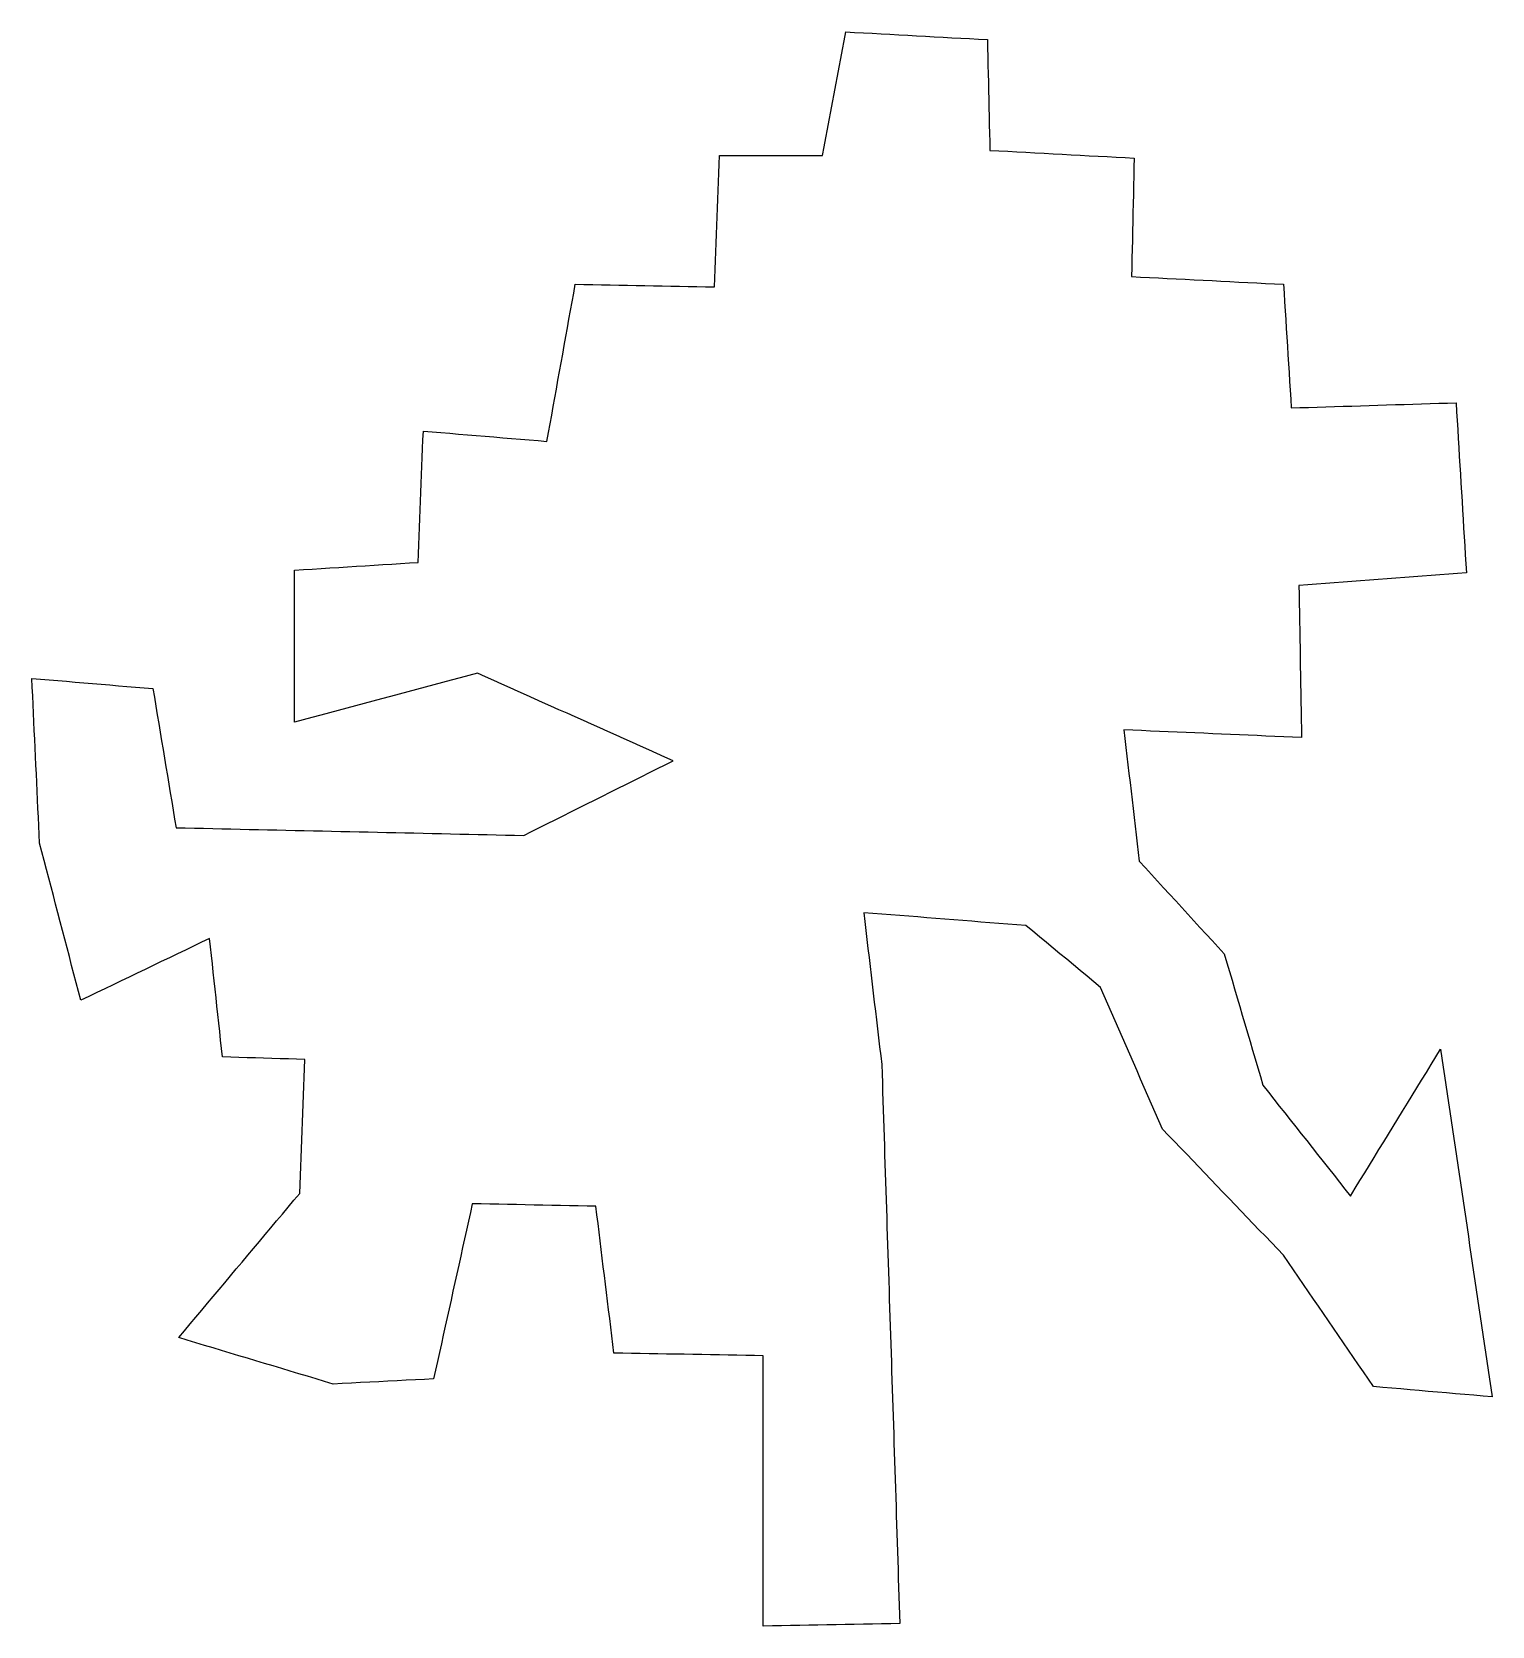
# Model space of a CAD drawing. Extents: x 385208 to 386802, y 803510 to 805251.
import ezdxf

# ---------------------------------------------------------------- set-up
doc = ezdxf.new("R2010")
doc.units = 0
doc.layers.get('0').update_dxf_attribs({"linetype": 'CONTINUOUS'})

msp = doc.modelspace()

# ---------------------------------------------------------------- linework, layer by layer
msp.add_polyline3d([(385494.533912, 804497.205121, 1), (385494.533912, 804506.919277, 1), (385494.533912, 804516.633433, 1), (385494.533912, 804526.347589, 1), (385494.533912, 804536.061745, 1), (385494.533912, 804545.775901, 1), (385494.533912, 804555.490057, 1), (385494.533912, 804565.204213, 1), (385494.533912, 804574.918369, 1), (385494.533912, 804584.632524, 1), (385494.533912, 804594.34668, 1), (385494.533912, 804604.060836, 1), (385494.533912, 804613.774992, 1), (385494.533912, 804623.489148, 1), (385494.533912, 804633.203304, 1), (385494.533912, 804642.91746, 1), (385494.533912, 804652.631616, 1), (385494.533912, 804662.345772, 1), (385494.533912, 804663.108419, 1), (385504.174782, 804663.710973, 1), (385513.815651, 804664.313528, 1), (385523.456521, 804664.916082, 1), (385533.097391, 804665.518636, 1), (385542.73826, 804666.121191, 1), (385552.37913, 804666.723745, 1), (385562.019999, 804667.326299, 1), (385571.660869, 804667.928854, 1), (385581.301739, 804668.531408, 1), (385590.942608, 804669.133963, 1), (385600.583478, 804669.736517, 1), (385610.224347, 804670.339071, 1), (385619.865217, 804670.941626, 1), (385629.506087, 804671.54418, 1), (385629.881009, 804681.104709, 1.066667), (385630.255932, 804690.665238, 1.133333), (385630.630855, 804700.225767, 1.2), (385631.005777, 804709.786296, 1.266667), (385631.3807, 804719.346825, 1.333333), (385631.755623, 804728.907354, 1.4), (385632.130546, 804738.467883, 1.466667), (385632.505468, 804748.028412, 1.533333), (385632.880391, 804757.588941, 1.6), (385633.255314, 804767.14947, 1.666667), (385633.630236, 804776.709999, 1.733333), (385634.005159, 804786.270528, 1.8), (385634.380082, 804795.831057, 1.866667), (385634.755004, 804805.391586, 1.933333), (385635.129927, 804814.952115, 2), (385644.770797, 804814.148709, 2.071429), (385654.411666, 804813.345304, 2.142857), (385664.052536, 804812.541898, 2.214286), (385673.693406, 804811.738492, 2.285714), (385683.334275, 804810.935086, 2.357143), (385692.975145, 804810.13168, 2.428571), (385702.616014, 804809.328275, 2.5), (385712.256884, 804808.524869, 2.571429), (385721.897754, 804807.721463, 2.642857), (385731.538623, 804806.918057, 2.714286), (385741.179493, 804806.114651, 2.785714), (385750.820362, 804805.311246, 2.857143), (385760.461232, 804804.50784, 2.928571), (385770.102102, 804803.704434, 3), (385771.820497, 804813.233719, 2.99788), (385773.538893, 804822.763005, 2.99576), (385775.257289, 804832.29229, 2.99364), (385776.975684, 804841.821576, 2.991521), (385778.69408, 804851.350861, 2.989401), (385780.412476, 804860.880147, 2.987281), (385782.130872, 804870.409432, 2.985161), (385783.849267, 804879.938718, 2.983041), (385785.567663, 804889.468003, 2.980921), (385787.286059, 804898.997289, 2.978801), (385789.004455, 804908.526574, 2.976681), (385790.72285, 804918.055859, 2.974562), (385792.441246, 804927.585145, 2.972442), (385794.159642, 804937.11443, 2.970322), (385795.878038, 804946.643716, 2.968202), (385797.596433, 804956.173001, 2.966082), (385799.314829, 804965.702287, 2.963962), (385801.033225, 804975.231572, 2.961842), (385810.523456, 804975.055827, 2.959764), (385820.013687, 804974.880082, 2.957686), (385829.503918, 804974.704337, 2.955608), (385838.994149, 804974.528592, 2.95353), (385848.48438, 804974.352847, 2.951452), (385857.974611, 804974.177102, 2.949374), (385867.464842, 804974.001357, 2.947296), (385876.955073, 804973.825612, 2.945218), (385886.445304, 804973.649867, 2.94314), (385895.935535, 804973.474122, 2.941062), (385905.425766, 804973.298377, 2.938984), (385914.915997, 804973.122632, 2.936906), (385924.406228, 804972.946887, 2.934828), (385933.896459, 804972.771142, 2.93275), (385943.38669, 804972.595397, 2.930672), (385952.876921, 804972.419652, 2.928594), (385953.251844, 804981.980181, 2.926499), (385953.626766, 804991.54071, 2.924405), (385954.001689, 805001.101239, 2.92231), (385954.376612, 805010.661768, 2.920215), (385954.751534, 805020.222297, 2.918121), (385955.126457, 805029.782826, 2.916026), (385955.50138, 805039.343355, 2.913931), (385955.876303, 805048.903884, 2.911837), (385956.251225, 805058.464413, 2.909742), (385956.626148, 805068.024942, 2.907647), (385957.001071, 805077.585471, 2.905553), (385957.375993, 805087.146, 2.903458), (385957.750916, 805096.706529, 2.901363), (385958.125839, 805106.267058, 2.899269), (385958.500761, 805115.827587, 2.897174), (385967.873829, 805115.827587, 2.895122), (385977.246897, 805115.827587, 2.89307), (385986.619964, 805115.827587, 2.891018), (385995.993032, 805115.827587, 2.888966), (386005.3661, 805115.827587, 2.886914), (386014.739167, 805115.827587, 2.884862), (386024.112235, 805115.827587, 2.88281), (386033.485303, 805115.827587, 2.880758), (386042.85837, 805115.827587, 2.878706), (386052.231438, 805115.827587, 2.876654), (386061.604506, 805115.827587, 2.874602), (386070.977573, 805115.827587, 2.87255), (386072.785236, 805125.468457, 2.870402), (386074.5929, 805135.109326, 2.868255), (386076.400563, 805144.750196, 2.866108), (386078.208226, 805154.391065, 2.86396), (386080.015889, 805164.031935, 2.861813), (386081.823552, 805173.672805, 2.859665), (386083.631215, 805183.313674, 2.857518), (386085.438878, 805192.954544, 2.85537), (386087.246541, 805202.595413, 2.853223), (386089.054204, 805212.236283, 2.851076), (386090.861867, 805221.877153, 2.848928), (386092.66953, 805231.518022, 2.846781), (386094.477193, 805241.158892, 2.844633), (386096.284856, 805250.799761, 2.842486), (386105.950832, 805250.272526, 2.840367), (386115.616808, 805249.745291, 2.838247), (386125.282784, 805249.218056, 2.836128), (386134.94876, 805248.690821, 2.834009), (386144.614736, 805248.163586, 2.831889), (386154.280712, 805247.636351, 2.82977), (386163.946688, 805247.109116, 2.827651), (386173.612664, 805246.581881, 2.825532), (386183.27864, 805246.054646, 2.823412), (386192.944616, 805245.527411, 2.821293), (386202.610592, 805245.000176, 2.819174), (386212.276568, 805244.472941, 2.817054), (386221.942544, 805243.945706, 2.814935), (386231.60852, 805243.418471, 2.812816), (386241.274496, 805242.891236, 2.810697), (386250.940472, 805242.364, 2.808577), (386251.156774, 805233.063033, 2.80654), (386251.373076, 805223.762066, 2.804504), (386251.589377, 805214.461099, 2.802467), (386251.805679, 805205.160132, 2.80043), (386252.02198, 805195.859165, 2.798393), (386252.238282, 805186.558198, 2.796357), (386252.454583, 805177.25723, 2.79432), (386252.670885, 805167.956263, 2.792283), (386252.887187, 805158.655296, 2.790246), (386253.103488, 805149.354329, 2.788209), (386253.31979, 805140.053362, 2.786173), (386253.536091, 805130.752395, 2.784136), (386253.752393, 805121.451428, 2.782099), (386263.594114, 805120.924193, 2.779941), (386273.435835, 805120.396958, 2.777784), (386283.277556, 805119.869722, 2.775626), (386293.119277, 805119.342487, 2.773468), (386302.960998, 805118.815252, 2.771311), (386312.802719, 805118.288017, 2.769153), (386322.64444, 805117.760782, 2.766995), (386332.486161, 805117.233547, 2.764837), (386342.327882, 805116.706312, 2.76268), (386352.169603, 805116.179077, 2.760522), (386362.011324, 805115.651842, 2.758364), (386371.853045, 805115.124607, 2.756207), (386381.694766, 805114.597372, 2.754049), (386391.536487, 805114.070137, 2.751891), (386401.378208, 805113.542902, 2.749733), (386411.219929, 805113.015667, 2.747576), (386411.003628, 805103.065795, 2.745397), (386410.787326, 805093.115923, 2.743218), (386410.571025, 805083.166051, 2.741039), (386410.354723, 805073.216179, 2.738861), (386410.138422, 805063.266308, 2.736682), (386409.92212, 805053.316436, 2.734503), (386409.705819, 805043.366564, 2.732324), (386409.489517, 805033.416692, 2.730145), (386409.273215, 805023.46682, 2.727966), (386409.056914, 805013.516949, 2.725788), (386408.840612, 805003.567077, 2.723609), (386408.624311, 804993.617205, 2.72143), (386408.408009, 804983.667333, 2.719251), (386418.167027, 804983.171112, 2.717112), (386427.926044, 804982.674891, 2.714973), (386437.685062, 804982.178669, 2.712833), (386447.444079, 804981.682448, 2.710694), (386457.203097, 804981.186227, 2.708555), (386466.962114, 804980.690006, 2.706416), (386476.721132, 804980.193784, 2.704276), (386486.480149, 804979.697563, 2.702137), (386496.239167, 804979.201342, 2.699998), (386505.998184, 804978.705121, 2.697858), (386515.757202, 804978.2089, 2.695719), (386525.516219, 804977.712678, 2.69358), (386535.275237, 804977.216457, 2.691441), (386545.034254, 804976.720236, 2.689301), (386554.793272, 804976.224015, 2.687162), (386564.552289, 804975.727793, 2.685023), (386574.311307, 804975.231572, 2.682884), (386574.913861, 804965.590703, 2.680769), (386575.516415, 804955.949833, 2.678654), (386576.11897, 804946.308963, 2.676539), (386576.721524, 804936.668094, 2.674425), (386577.324079, 804927.027224, 2.67231), (386577.926633, 804917.386355, 2.670195), (386578.529187, 804907.745485, 2.66808), (386579.131742, 804898.104615, 2.665965), (386579.734296, 804888.463746, 2.663851), (386580.33685, 804878.822876, 2.661736), (386580.939405, 804869.182007, 2.659621), (386581.541959, 804859.541137, 2.657506), (386582.144513, 804849.900267, 2.655392), (386582.747068, 804840.259398, 2.653277), (386592.218799, 804840.555389, 2.651202), (386601.690531, 804840.851381, 2.649128), (386611.162262, 804841.147373, 2.647053), (386620.633994, 804841.443364, 2.644978), (386630.105725, 804841.739356, 2.642904), (386639.577457, 804842.035347, 2.640829), (386649.049188, 804842.331339, 2.638754), (386658.52092, 804842.627331, 2.63668), (386667.992651, 804842.923322, 2.634605), (386677.464383, 804843.219314, 2.632531), (386686.936115, 804843.515306, 2.630456), (386696.407846, 804843.811297, 2.628381), (386705.879578, 804844.107289, 2.626307), (386715.351309, 804844.40328, 2.624232), (386724.823041, 804844.699272, 2.622157), (386734.294772, 804844.995264, 2.620083), (386743.766504, 804845.291255, 2.618008), (386753.238235, 804845.587247, 2.615934), (386762.709967, 804845.883238, 2.613859), (386763.30195, 804836.115515, 2.611717), (386763.893933, 804826.347792, 2.609574), (386764.485916, 804816.580069, 2.607432), (386765.0779, 804806.812346, 2.60529), (386765.669883, 804797.044623, 2.603147), (386766.261866, 804787.2769, 2.601005), (386766.853849, 804777.509176, 2.598863), (386767.445833, 804767.741453, 2.59672), (386768.037816, 804757.97373, 2.594578), (386768.629799, 804748.206007, 2.592436), (386769.221782, 804738.438284, 2.590293), (386769.813765, 804728.670561, 2.588151), (386770.405749, 804718.902838, 2.586008), (386770.997732, 804709.135114, 2.583866), (386771.589715, 804699.367391, 2.581724), (386772.181698, 804689.599668, 2.579581), (386772.773682, 804679.831945, 2.577439), (386773.365665, 804670.064222, 2.575297), (386773.957648, 804660.296499, 2.573154), (386764.337921, 804659.55652, 2.571042), (386754.718193, 804658.816541, 2.56893), (386745.098466, 804658.076562, 2.566818), (386735.478739, 804657.336583, 2.564705), (386725.859011, 804656.596604, 2.562593), (386716.239284, 804655.856625, 2.560481), (386706.619557, 804655.116646, 2.558369), (386696.999829, 804654.376667, 2.556257), (386687.380102, 804653.636688, 2.554144), (386677.760375, 804652.896708, 2.552032), (386668.140647, 804652.156729, 2.54992), (386658.52092, 804651.41675, 2.547808), (386648.901193, 804650.676771, 2.545695), (386639.281465, 804649.936792, 2.543583), (386629.661738, 804649.196813, 2.541471), (386620.042011, 804648.456834, 2.539359), (386610.422283, 804647.716855, 2.537246), (386600.802556, 804646.976876, 2.535134), (386591.182829, 804646.236897, 2.533022), (386591.348236, 804636.47788, 2.530885), (386591.513643, 804626.718862, 2.528748), (386591.67905, 804616.959845, 2.526611), (386591.844457, 804607.200827, 2.524475), (386592.009864, 804597.44181, 2.522338), (386592.175271, 804587.682792, 2.520201), (386592.340678, 804577.923775, 2.518064), (386592.506085, 804568.164757, 2.515927), (386592.671492, 804558.40574, 2.513791), (386592.836899, 804548.646722, 2.511654), (386593.002306, 804538.887705, 2.509517), (386593.167713, 804529.128687, 2.50738), (386593.333121, 804519.36967, 2.505243), (386593.498528, 804509.610652, 2.503106), (386593.663935, 804499.851635, 2.50097), (386593.829342, 804490.092617, 2.498833), (386593.994749, 804480.3336, 2.496696), (386584.293624, 804480.755388, 2.49457), (386574.592499, 804481.177176, 2.492444), (386564.891374, 804481.598964, 2.490318), (386555.190249, 804482.020752, 2.488193), (386545.489124, 804482.44254, 2.486067), (386535.787999, 804482.864328, 2.483941), (386526.086874, 804483.286116, 2.481815), (386516.385749, 804483.707904, 2.479689), (386506.684624, 804484.129692, 2.477563), (386496.983499, 804484.55148, 2.475438), (386487.282374, 804484.973268, 2.473312), (386477.581249, 804485.395056, 2.471186), (386467.880123, 804485.816844, 2.46906), (386458.178998, 804486.238632, 2.466934), (386448.477873, 804486.66042, 2.464808), (386438.776748, 804487.082208, 2.462682), (386429.075623, 804487.503996, 2.460557), (386419.374498, 804487.925784, 2.458431), (386409.673373, 804488.347573, 2.456305), (386399.972248, 804488.769361, 2.454179), (386401.097016, 804479.208832, 2.452072), (386402.221785, 804469.648303, 2.449964), (386403.346553, 804460.087774, 2.447857), (386404.471321, 804450.527245, 2.445749), (386405.596089, 804440.966715, 2.443642), (386406.720857, 804431.406186, 2.441534), (386407.845625, 804421.845657, 2.439427), (386408.970393, 804412.285128, 2.437319), (386410.095161, 804402.724599, 2.435212), (386411.219929, 804393.16407, 2.433104), (386412.344698, 804383.603541, 2.430997), (386413.469466, 804374.043012, 2.428889), (386414.594234, 804364.482483, 2.426782), (386415.719002, 804354.921954, 2.424674), (386416.84377, 804345.361425, 2.422567), (386423.471868, 804338.130773, 2.420419), (386430.099966, 804330.900121, 2.418272), (386436.728064, 804323.669469, 2.416124), (386443.356161, 804316.438817, 2.413977), (386449.984259, 804309.208164, 2.41183), (386456.612357, 804301.977512, 2.409682), (386463.240455, 804294.74686, 2.407535), (386469.868553, 804287.516208, 2.405387), (386476.496651, 804280.285556, 2.40324), (386483.124749, 804273.054903, 2.401092), (386489.752846, 804265.824251, 2.398945), (386496.380944, 804258.593599, 2.396798), (386503.009042, 804251.362947, 2.39465), (386509.63714, 804244.132295, 2.392503), (386512.44906, 804234.571766, 2.390321), (386515.260981, 804225.011237, 2.388139), (386518.072901, 804215.450708, 2.385958), (386520.884821, 804205.890179, 2.383776), (386523.696741, 804196.32965, 2.381594), (386526.508662, 804186.769121, 2.379412), (386529.320582, 804177.208592, 2.377231), (386532.132502, 804167.648063, 2.375049), (386534.944423, 804158.087534, 2.372867), (386537.756343, 804148.527004, 2.370686), (386540.568263, 804138.966475, 2.368504), (386543.380183, 804129.405946, 2.366322), (386546.192104, 804119.845417, 2.36414), (386549.004024, 804110.284888, 2.361959), (386551.815944, 804100.724359, 2.359777), (386557.791275, 804093.167324, 2.357668), (386563.766606, 804085.610288, 2.355559), (386569.741936, 804078.053252, 2.35345), (386575.717267, 804070.496216, 2.351341), (386581.692598, 804062.93918, 2.349231), (386587.667928, 804055.382145, 2.347122), (386593.643259, 804047.825109, 2.345013), (386599.618589, 804040.268073, 2.342904), (386605.59392, 804032.711037, 2.340795), (386611.569251, 804025.154001, 2.338686), (386617.544581, 804017.596966, 2.336577), (386623.519912, 804010.03993, 2.334467), (386629.495243, 804002.482894, 2.332358), (386635.470573, 803994.925858, 2.330249), (386641.445904, 803987.368822, 2.32814), (386647.421235, 803979.811787, 2.326031), (386652.601088, 803988.247547, 2.323864), (386657.780941, 803996.683308, 2.321697), (386662.960794, 804005.119069, 2.319529), (386668.140647, 804013.55483, 2.317362), (386673.3205, 804021.990591, 2.315195), (386678.500354, 804030.426352, 2.313028), (386683.680207, 804038.862113, 2.310861), (386688.86006, 804047.297874, 2.308693), (386694.039913, 804055.733635, 2.306526), (386699.219766, 804064.169396, 2.304359), (386704.39962, 804072.605156, 2.302192), (386709.579473, 804081.040917, 2.300025), (386714.759326, 804089.476678, 2.297857), (386719.939179, 804097.912439, 2.29569), (386725.119032, 804106.3482, 2.293523), (386730.298885, 804114.783961, 2.291356), (386735.478739, 804123.219722, 2.289189), (386740.658592, 804131.655483, 2.287022), (386745.838445, 804140.091244, 2.284854), (386747.280455, 804130.357673, 2.2827), (386748.722466, 804120.624103, 2.280546), (386750.164476, 804110.890533, 2.278392), (386751.606487, 804101.156963, 2.276238), (386753.048497, 804091.423392, 2.274083), (386754.490507, 804081.689822, 2.271929), (386755.932518, 804071.956252, 2.269775), (386757.374528, 804062.222681, 2.267621), (386758.816539, 804052.489111, 2.265467), (386760.258549, 804042.755541, 2.263312), (386761.700559, 804033.021971, 2.261158), (386763.14257, 804023.2884, 2.259004), (386764.58458, 804013.55483, 2.25685), (386766.026591, 804003.82126, 2.254696), (386767.468601, 803994.08769, 2.252541), (386768.910612, 803984.354119, 2.250387), (386770.352622, 803974.620549, 2.248233), (386771.794632, 803964.886979, 2.246079), (386773.236643, 803955.153409, 2.243925), (386774.678653, 803945.419838, 2.24177), (386776.120664, 803935.686268, 2.239616), (386777.562674, 803925.952698, 2.237462), (386779.004684, 803916.219128, 2.235308), (386780.446695, 803906.485557, 2.233154), (386781.888705, 803896.751987, 2.230999), (386783.330716, 803887.018417, 2.228845), (386784.772726, 803877.284847, 2.226691), (386786.214736, 803867.551276, 2.224537), (386787.656747, 803857.817706, 2.222383), (386789.098757, 803848.084136, 2.220228), (386790.540768, 803838.350565, 2.218074), (386791.982778, 803828.616995, 2.21592), (386793.424788, 803818.883425, 2.213766), (386794.866799, 803809.149855, 2.211612), (386796.308809, 803799.416284, 2.209457), (386797.75082, 803789.682714, 2.207303), (386799.19283, 803779.949144, 2.205149), (386800.634841, 803770.215574, 2.202995), (386802.076851, 803760.482003, 2.200841), (386792.126979, 803761.34721, 2.198654), (386782.177107, 803762.212416, 2.196468), (386772.227235, 803763.077622, 2.194281), (386762.277364, 803763.942828, 2.192095), (386752.327492, 803764.808035, 2.189908), (386742.37762, 803765.673241, 2.187721), (386732.427748, 803766.538447, 2.185535), (386722.477876, 803767.403653, 2.183348), (386712.528005, 803768.26886, 2.181162), (386702.578133, 803769.134066, 2.178975), (386692.628261, 803769.999272, 2.176789), (386682.678389, 803770.864478, 2.174602), (386672.728517, 803771.729685, 2.172416), (386667.260894, 803779.696792, 2.1703), (386661.793272, 803787.6639, 2.168185), (386656.325649, 803795.631007, 2.16607), (386650.858026, 803803.598115, 2.163954), (386645.390403, 803811.565222, 2.161839), (386639.92278, 803819.53233, 2.159723), (386634.455158, 803827.499437, 2.157608), (386628.987535, 803835.466545, 2.155492), (386623.519912, 803843.433652, 2.153377), (386618.052289, 803851.40076, 2.151261), (386612.584666, 803859.367867, 2.149146), (386607.117044, 803867.334975, 2.147031), (386601.649421, 803875.302082, 2.144915), (386596.181798, 803883.26919, 2.1428), (386590.714175, 803891.236297, 2.140684), (386585.246552, 803899.203405, 2.138569), (386579.77893, 803907.170512, 2.136453), (386574.311307, 803915.13762, 2.134338), (386567.703294, 803922.026824, 2.132248), (386561.095281, 803928.916029, 2.130158), (386554.487269, 803935.805234, 2.128068), (386547.879256, 803942.694439, 2.125978), (386541.271243, 803949.583643, 2.123888), (386534.663231, 803956.472848, 2.121799), (386528.055218, 803963.362053, 2.119709), (386521.447205, 803970.251258, 2.117619), (386514.839192, 803977.140462, 2.115529), (386508.23118, 803984.029667, 2.113439), (386501.623167, 803990.918872, 2.111349), (386495.015154, 803997.808077, 2.109259), (386488.407142, 804004.697281, 2.107169), (386481.799129, 804011.586486, 2.105079), (386475.191116, 804018.475691, 2.10299), (386468.583104, 804025.364895, 2.1009), (386461.975091, 804032.2541, 2.09881), (386455.367078, 804039.143305, 2.09672), (386448.759065, 804046.03251, 2.09463), (386442.151053, 804052.921714, 2.09254), (386438.181283, 804062.019104, 2.090367), (386434.211513, 804071.116493, 2.088194), (386430.241743, 804080.213882, 2.086021), (386426.271973, 804089.311271, 2.083848), (386422.302204, 804098.40866, 2.081675), (386418.332434, 804107.50605, 2.079502), (386414.362664, 804116.603439, 2.077329), (386410.392894, 804125.700828, 2.075156), (386406.423124, 804134.798217, 2.072983), (386402.453354, 804143.895606, 2.07081), (386398.483585, 804152.992996, 2.068637), (386394.513815, 804162.090385, 2.066464), (386390.544045, 804171.187774, 2.064291), (386386.574275, 804180.285163, 2.062118), (386382.604505, 804189.382552, 2.059945), (386378.634735, 804198.479942, 2.057772), (386374.664966, 804207.577331, 2.055599), (386367.251721, 804213.71243, 2.053492), (386359.838477, 804219.847528, 2.051385), (386352.425232, 804225.982627, 2.049279), (386345.011988, 804232.117726, 2.047172), (386337.598743, 804238.252825, 2.045065), (386330.185499, 804244.387924, 2.042959), (386322.772255, 804250.523023, 2.040852), (386315.35901, 804256.658121, 2.038745), (386307.945766, 804262.79322, 2.036639), (386300.532521, 804268.928319, 2.034532), (386293.119277, 804275.063418, 2.032425), (386283.277556, 804275.844507, 2.030264), (386273.435835, 804276.625596, 2.028103), (386263.594114, 804277.406685, 2.025941), (386253.752393, 804278.187774, 2.02378), (386243.910672, 804278.968863, 2.021618), (386234.068951, 804279.749952, 2.019457), (386224.22723, 804280.531041, 2.017296), (386214.385509, 804281.31213, 2.015134), (386204.543788, 804282.093219, 2.012973), (386194.702067, 804282.874308, 2.010811), (386184.860345, 804283.655397, 2.00865), (386175.018624, 804284.436486, 2.006489), (386165.176903, 804285.217575, 2.004327), (386155.335182, 804285.998664, 2.002166), (386145.493461, 804286.779752, 2.000004), (386135.65174, 804287.560841, 1.997843), (386125.810019, 804288.34193, 1.995682), (386115.968298, 804289.123019, 1.99352), (386117.126148, 804279.364002, 1.991369), (386118.283997, 804269.604984, 1.989217), (386119.441847, 804259.845967, 1.987066), (386120.599696, 804250.086949, 1.984914), (386121.757546, 804240.327932, 1.982763), (386122.915395, 804230.568914, 1.980611), (386124.073245, 804220.809897, 1.97846), (386125.231094, 804211.050879, 1.976308), (386126.388944, 804201.291862, 1.974157), (386127.546794, 804191.532844, 1.972005), (386128.704643, 804181.773827, 1.969854), (386129.862493, 804172.014809, 1.967702), (386131.020342, 804162.255792, 1.965551), (386132.178192, 804152.496774, 1.963399), (386133.336041, 804142.737757, 1.961248), (386134.493891, 804132.978739, 1.959096), (386135.65174, 804123.219722, 1.956945), (386135.969215, 804113.378001, 1.954789), (386136.28669, 804103.53628, 1.952633), (386136.604165, 804093.694559, 1.950478), (386136.92164, 804083.852838, 1.948322), (386137.239115, 804074.011117, 1.946166), (386137.55659, 804064.169396, 1.94401), (386137.874064, 804054.327675, 1.941855), (386138.191539, 804044.485953, 1.939699), (386138.509014, 804034.644232, 1.937543), (386138.826489, 804024.802511, 1.935387), (386139.143964, 804014.96079, 1.933232), (386139.461439, 804005.119069, 1.931076), (386139.778914, 803995.277348, 1.92892), (386140.096388, 803985.435627, 1.926765), (386140.413863, 803975.593906, 1.924609), (386140.731338, 803965.752185, 1.922453), (386141.048813, 803955.910464, 1.920297), (386141.366288, 803946.068743, 1.918142), (386141.683763, 803936.227022, 1.915986), (386142.001238, 803926.385301, 1.91383), (386142.318713, 803916.54358, 1.911674), (386142.636187, 803906.701859, 1.909519), (386142.953662, 803896.860138, 1.907363), (386143.271137, 803887.018417, 1.905207), (386143.588612, 803877.176696, 1.903051), (386143.906087, 803867.334975, 1.900896), (386144.223562, 803857.493254, 1.89874), (386144.541037, 803847.651533, 1.896584), (386144.858512, 803837.809812, 1.894428), (386145.175986, 803827.968091, 1.892273), (386145.493461, 803818.126369, 1.890117), (386145.810936, 803808.284648, 1.887961), (386146.128411, 803798.442927, 1.885805), (386146.445886, 803788.601206, 1.88365), (386146.763361, 803778.759485, 1.881494), (386147.080836, 803768.917764, 1.879338), (386147.398311, 803759.076043, 1.877183), (386147.715785, 803749.234322, 1.875027), (386148.03326, 803739.392601, 1.872871), (386148.350735, 803729.55088, 1.870715), (386148.66821, 803719.709159, 1.86856), (386148.985685, 803709.867438, 1.866404), (386149.30316, 803700.025717, 1.864248), (386149.620635, 803690.183996, 1.862092), (386149.93811, 803680.342275, 1.859937), (386150.255584, 803670.500554, 1.857781), (386150.573059, 803660.658833, 1.855625), (386150.890534, 803650.817112, 1.853469), (386151.208009, 803640.975391, 1.851314), (386151.525484, 803631.13367, 1.849158), (386151.842959, 803621.291949, 1.847002), (386152.160434, 803611.450228, 1.844846), (386152.477909, 803601.608507, 1.842691), (386152.795383, 803591.766785, 1.840535), (386153.112858, 803581.925064, 1.838379), (386153.430333, 803572.083343, 1.836224), (386153.747808, 803562.241622, 1.834068), (386154.065283, 803552.399901, 1.831912), (386154.382758, 803542.55818, 1.829756), (386154.700233, 803532.716459, 1.827601), (386155.017707, 803522.874738, 1.825445), (386155.335182, 803513.033017, 1.823289), (386145.399731, 803512.845556, 1.821114), (386135.464279, 803512.658094, 1.818938), (386125.528827, 803512.470633, 1.816762), (386115.593375, 803512.283172, 1.814587), (386105.657924, 803512.09571, 1.812411), (386095.722472, 803511.908249, 1.810236), (386085.78702, 803511.720788, 1.80806), (386075.851569, 803511.533326, 1.805885), (386065.916117, 803511.345865, 1.803709), (386055.980665, 803511.158404, 1.801534), (386046.045213, 803510.970942, 1.799358), (386036.109762, 803510.783481, 1.797183), (386026.17431, 803510.59602, 1.795007), (386016.238858, 803510.408558, 1.792832), (386006.303407, 803510.221097, 1.790656), (386006.303407, 803520.062818, 1.788502), (386006.303407, 803529.904539, 1.786347), (386006.303407, 803539.74626, 1.784192), (386006.303407, 803549.587981, 1.782038), (386006.303407, 803559.429702, 1.779883), (386006.303407, 803569.271423, 1.777728), (386006.303407, 803579.113144, 1.775574), (386006.303407, 803588.954865, 1.773419), (386006.303407, 803598.796586, 1.771265), (386006.303407, 803608.638307, 1.76911), (386006.303407, 803618.480028, 1.766955), (386006.303407, 803628.321749, 1.764801), (386006.303407, 803638.16347, 1.762646), (386006.303407, 803648.005191, 1.760492), (386006.303407, 803657.846912, 1.758337), (386006.303407, 803667.688634, 1.756182), (386006.303407, 803677.530355, 1.754028), (386006.303407, 803687.372076, 1.751873), (386006.303407, 803697.213797, 1.749718), (386006.303407, 803707.055518, 1.747564), (386006.303407, 803716.897239, 1.745409), (386006.303407, 803726.73896, 1.743255), (386006.303407, 803736.580681, 1.7411), (386006.303407, 803746.422402, 1.738945), (386006.303407, 803756.264123, 1.736791), (386006.303407, 803766.105844, 1.734636), (386006.303407, 803775.947565, 1.732482), (386006.303407, 803785.789286, 1.730327), (386006.303407, 803795.631007, 1.728172), (386006.303407, 803805.472728, 1.726018), (385996.709796, 803805.638135, 1.723917), (385987.116186, 803805.803542, 1.721816), (385977.522575, 803805.968949, 1.719716), (385967.928965, 803806.134356, 1.717615), (385958.335354, 803806.299763, 1.715515), (385948.741744, 803806.465171, 1.713414), (385939.148134, 803806.630578, 1.711313), (385929.554523, 803806.795985, 1.709213), (385919.960913, 803806.961392, 1.707112), (385910.367302, 803807.126799, 1.705012), (385900.773692, 803807.292206, 1.702911), (385891.180081, 803807.457613, 1.70081), (385881.586471, 803807.62302, 1.69871), (385871.992861, 803807.788427, 1.696609), (385862.39925, 803807.953834, 1.694508), (385852.80564, 803808.119241, 1.692408), (385843.212029, 803808.284648, 1.690307), (385842.05418, 803817.712852, 1.688228), (385840.89633, 803827.141055, 1.686148), (385839.738481, 803836.569258, 1.684068), (385838.580631, 803845.997462, 1.681989), (385837.422782, 803855.425665, 1.679909), (385836.264932, 803864.853869, 1.67783), (385835.107083, 803874.282072, 1.67575), (385833.949233, 803883.710275, 1.67367), (385832.791383, 803893.138479, 1.671591), (385831.633534, 803902.566682, 1.669511), (385830.475684, 803911.994885, 1.667432), (385829.317835, 803921.423089, 1.665352), (385828.159985, 803930.851292, 1.663273), (385827.002136, 803940.279495, 1.661193), (385825.844286, 803949.707699, 1.659113), (385824.686437, 803959.135902, 1.657034), (385823.528587, 803968.564105, 1.654954), (385813.887718, 803968.764957, 1.652843), (385804.246848, 803968.965808, 1.650732), (385794.605978, 803969.16666, 1.648621), (385784.965109, 803969.367511, 1.64651), (385775.324239, 803969.568363, 1.644399), (385765.68337, 803969.769214, 1.642288), (385756.0425, 803969.970066, 1.640176), (385746.40163, 803970.170917, 1.638065), (385736.760761, 803970.371768, 1.635954), (385727.119891, 803970.57262, 1.633843), (385717.479022, 803970.773471, 1.631732), (385707.838152, 803970.974323, 1.629621), (385698.197282, 803971.175174, 1.62751), (385688.556413, 803971.376026, 1.625399), (385686.447473, 803961.815497, 1.623255), (385684.338532, 803952.254968, 1.621112), (385682.229592, 803942.694439, 1.618969), (385680.120652, 803933.13391, 1.616825), (385678.011712, 803923.573381, 1.614682), (385675.902772, 803914.012852, 1.612538), (385673.793831, 803904.452323, 1.610395), (385671.684891, 803894.891794, 1.608252), (385669.575951, 803885.331265, 1.606108), (385667.467011, 803875.770736, 1.603965), (385665.35807, 803866.210207, 1.601822), (385663.24913, 803856.649678, 1.599678), (385661.14019, 803847.089149, 1.597535), (385659.03125, 803837.52862, 1.595391), (385656.92231, 803827.968091, 1.593248), (385654.813369, 803818.407561, 1.591105), (385652.704429, 803808.847032, 1.588961), (385650.595489, 803799.286503, 1.586818), (385648.486549, 803789.725974, 1.584675), (385646.377608, 803780.165445, 1.582531), (385636.408073, 803779.654187, 1.580346), (385626.438537, 803779.142929, 1.57816), (385616.469002, 803778.631671, 1.575975), (385606.499466, 803778.120412, 1.573789), (385596.52993, 803777.609154, 1.571604), (385586.560395, 803777.097896, 1.569418), (385576.590859, 803776.586638, 1.567233), (385566.621324, 803776.07538, 1.565047), (385556.651788, 803775.564121, 1.562862), (385546.682252, 803775.052863, 1.560676), (385536.712717, 803774.541605, 1.558491), (385527.339649, 803777.353525, 1.556349), (385517.966581, 803780.165445, 1.554206), (385508.593514, 803782.977366, 1.552064), (385499.220446, 803785.789286, 1.549922), (385489.847378, 803788.601206, 1.547779), (385480.474311, 803791.413127, 1.545637), (385471.101243, 803794.225047, 1.543494), (385461.728175, 803797.036967, 1.541352), (385452.355108, 803799.848888, 1.53921), (385442.98204, 803802.660808, 1.537067), (385433.608973, 803805.472728, 1.534925), (385424.235905, 803808.284648, 1.532783), (385414.862837, 803811.096569, 1.53064), (385405.48977, 803813.908489, 1.528498), (385396.116702, 803816.720409, 1.526355), (385386.743634, 803819.53233, 1.524213), (385377.370567, 803822.34425, 1.522071), (385367.997499, 803825.15617, 1.519928), (385374.290844, 803832.654624, 1.517785), (385380.58419, 803840.153078, 1.515642), (385386.877535, 803847.651533, 1.513499), (385393.170881, 803855.149987, 1.511356), (385399.464226, 803862.648441, 1.509213), (385405.757571, 803870.146895, 1.507069), (385412.050917, 803877.645349, 1.504926), (385418.344262, 803885.143803, 1.502783), (385424.637608, 803892.642257, 1.50064), (385430.930953, 803900.140711, 1.498497), (385437.224299, 803907.639166, 1.496353), (385443.517644, 803915.13762, 1.49421), (385449.810989, 803922.636074, 1.492067), (385456.104335, 803930.134528, 1.489924), (385462.39768, 803937.632982, 1.487781), (385468.691026, 803945.131436, 1.485638), (385474.984371, 803952.62989, 1.483494), (385481.277717, 803960.128345, 1.481351), (385487.571062, 803967.626799, 1.479208), (385493.864407, 803975.125253, 1.477065), (385500.157753, 803982.623707, 1.474922), (385500.532676, 803992.371697, 1.472786), (385500.907598, 804002.119688, 1.47065), (385501.282521, 804011.867678, 1.468515), (385501.657444, 804021.615668, 1.466379), (385502.032366, 804031.363659, 1.464243), (385502.407289, 804041.111649, 1.462108), (385502.782212, 804050.859639, 1.459972), (385503.157135, 804060.60763, 1.457836), (385503.532057, 804070.35562, 1.455701), (385503.90698, 804080.103611, 1.453565), (385504.281903, 804089.851601, 1.451429), (385504.656825, 804099.599591, 1.449294), (385505.031748, 804109.347582, 1.447158), (385505.406671, 804119.095572, 1.445022), (385505.781593, 804128.843562, 1.442887), (385496.783449, 804129.124754, 1.440916), (385487.785304, 804129.405946, 1.438945), (385478.787159, 804129.687138, 1.436974), (385469.789014, 804129.968331, 1.435003), (385460.790869, 804130.249523, 1.433032), (385451.792724, 804130.530715, 1.431061), (385442.794579, 804130.811907, 1.42909), (385433.796434, 804131.093099, 1.427119), (385424.798289, 804131.374291, 1.425149), (385415.800144, 804131.655483, 1.423178), (385414.795887, 804140.894649, 1.421143), (385413.791629, 804150.133816, 1.419108), (385412.787372, 804159.372983, 1.417074), (385411.783115, 804168.612149, 1.415039), (385410.778858, 804177.851316, 1.413005), (385409.7746, 804187.090483, 1.41097), (385408.770343, 804196.32965, 1.408935), (385407.766086, 804205.568816, 1.406901), (385406.761829, 804214.807983, 1.404866), (385405.757571, 804224.04715, 1.402832), (385404.753314, 804233.286316, 1.400797), (385403.749057, 804242.525483, 1.398762), (385402.7448, 804251.76465, 1.396728), (385401.740542, 804261.003816, 1.394693), (385392.953292, 804256.785936, 1.392559), (385384.166041, 804252.568056, 1.390425), (385375.37879, 804248.350175, 1.388291), (385366.591539, 804244.132295, 1.386157), (385357.804288, 804239.914414, 1.384024), (385349.017037, 804235.696534, 1.38189), (385340.229786, 804231.478653, 1.379756), (385331.442535, 804227.260773, 1.377622), (385322.655284, 804223.042892, 1.375488), (385313.868033, 804218.825012, 1.373354), (385305.080782, 804214.607131, 1.37122), (385296.293531, 804210.389251, 1.369086), (385287.50628, 804206.171371, 1.366952), (385278.719029, 804201.95349, 1.364818), (385269.931778, 804197.73561, 1.362684), (385261.144528, 804193.517729, 1.360551), (385258.645043, 804203.047015, 1.358394), (385256.145558, 804212.5763, 1.356237), (385253.646073, 804222.105586, 1.35408), (385251.146589, 804231.634871, 1.351923), (385248.647104, 804241.164157, 1.349767), (385246.147619, 804250.693442, 1.34761), (385243.648135, 804260.222727, 1.345453), (385241.14865, 804269.752013, 1.343296), (385238.649165, 804279.281298, 1.341139), (385236.14968, 804288.810584, 1.338983), (385233.650196, 804298.339869, 1.336826), (385231.150711, 804307.869155, 1.334669), (385228.651226, 804317.39844, 1.332512), (385226.151742, 804326.927726, 1.330355), (385223.652257, 804336.457011, 1.328199), (385221.152772, 804345.986297, 1.326042), (385218.653287, 804355.515582, 1.323885), (385216.153803, 804365.044867, 1.321728), (385215.709815, 804374.516599, 1.319652), (385215.265828, 804383.988331, 1.317577), (385214.821841, 804393.460062, 1.315501), (385214.377853, 804402.931794, 1.313425), (385213.933866, 804412.403525, 1.311349), (385213.489878, 804421.875257, 1.309273), (385213.045891, 804431.346988, 1.307197), (385212.601903, 804440.81872, 1.305121), (385212.157916, 804450.290451, 1.303045), (385211.713929, 804459.762183, 1.300969), (385211.269941, 804469.233914, 1.298894), (385210.825954, 804478.705646, 1.296818), (385210.381966, 804488.177377, 1.294742), (385209.937979, 804497.649109, 1.292666), (385209.493992, 804507.12084, 1.29059), (385209.050004, 804516.592572, 1.288514), (385208.606017, 804526.064303, 1.286438), (385208.162029, 804535.536035, 1.284362), (385207.718042, 804545.007767, 1.282286), (385217.15806, 804544.204361, 1.280212), (385226.598078, 804543.400955, 1.278138), (385236.038096, 804542.597549, 1.276064), (385245.478114, 804541.794143, 1.27399), (385254.918133, 804540.990738, 1.271916), (385264.358151, 804540.187332, 1.269841), (385273.798169, 804539.383926, 1.267767), (385283.238187, 804538.58052, 1.265693), (385292.678205, 804537.777114, 1.263619), (385302.118223, 804536.973709, 1.261545), (385311.558241, 804536.170303, 1.259471), (385320.99826, 804535.366897, 1.257397), (385330.438278, 804534.563491, 1.255322), (385339.878296, 804533.760085, 1.253248), (385341.460001, 804524.269854, 1.251142), (385343.041706, 804514.779623, 1.249036), (385344.623411, 804505.289392, 1.246929), (385346.205117, 804495.799161, 1.244823), (385347.786822, 804486.30893, 1.242717), (385349.368527, 804476.818699, 1.24061), (385350.950232, 804467.328468, 1.238504), (385352.531937, 804457.838237, 1.236398), (385354.113642, 804448.348006, 1.234291), (385355.695348, 804438.857775, 1.232185), (385357.277053, 804429.367544, 1.230079), (385358.858758, 804419.877313, 1.227972), (385360.440463, 804410.387082, 1.225866), (385362.022168, 804400.896851, 1.22376), (385363.603873, 804391.40662, 1.221653), (385365.185579, 804381.916389, 1.219547), (385375.175295, 804381.694396, 1.21736), (385385.165012, 804381.472402, 1.215172), (385395.154729, 804381.250408, 1.212984), (385405.144446, 804381.028414, 1.210797), (385415.134163, 804380.806421, 1.208609), (385425.12388, 804380.584427, 1.206422), (385435.113597, 804380.362433, 1.204234), (385445.103313, 804380.14044, 1.202047), (385455.09303, 804379.918446, 1.199859), (385465.082747, 804379.696452, 1.197672), (385475.072464, 804379.474458, 1.195484), (385485.062181, 804379.252465, 1.193296), (385495.051898, 804379.030471, 1.191109), (385505.041614, 804378.808477, 1.188921), (385515.031331, 804378.586484, 1.186734), (385525.021048, 804378.36449, 1.184546), (385535.010765, 804378.142496, 1.182359), (385545.000482, 804377.920502, 1.180171), (385554.990199, 804377.698509, 1.177983), (385564.979916, 804377.476515, 1.175796), (385574.969632, 804377.254521, 1.173608), (385584.959349, 804377.032528, 1.171421), (385594.949066, 804376.810534, 1.169233), (385604.938783, 804376.58854, 1.167046), (385614.9285, 804376.366547, 1.164858), (385624.918217, 804376.144553, 1.162671), (385634.907933, 804375.922559, 1.160483), (385644.89765, 804375.700565, 1.158295), (385654.887367, 804375.478572, 1.156108), (385664.877084, 804375.256578, 1.15392), (385674.866801, 804375.034584, 1.151733), (385684.856518, 804374.812591, 1.149545), (385694.846235, 804374.590597, 1.147358), (385704.835951, 804374.368603, 1.14517), (385714.825668, 804374.146609, 1.142983), (385724.815385, 804373.924616, 1.140795), (385734.805102, 804373.702622, 1.138607), (385744.794819, 804373.480628, 1.13642), (385753.378576, 804377.772507, 1.134319), (385761.962332, 804382.064385, 1.132218), (385770.546089, 804386.356263, 1.130117), (385779.129846, 804390.648142, 1.128016), (385787.713602, 804394.94002, 1.125915), (385796.297359, 804399.231898, 1.123814), (385804.881116, 804403.523777, 1.121713), (385813.464872, 804407.815655, 1.119612), (385822.048629, 804412.107533, 1.117511), (385830.632386, 804416.399412, 1.11541), (385839.216143, 804420.69129, 1.113309), (385847.799899, 804424.983169, 1.111208), (385856.383656, 804429.275047, 1.109107), (385864.967413, 804433.566925, 1.107006), (385873.551169, 804437.858804, 1.104904), (385882.134926, 804442.150682, 1.102803), (385890.718683, 804446.44256, 1.100702), (385899.302439, 804450.734439, 1.098601), (385907.886196, 804455.026317, 1.0965), (385898.981782, 804459.009871, 1.094365), (385890.077368, 804462.993424, 1.092229), (385881.172953, 804466.976978, 1.090094), (385872.268539, 804470.960532, 1.087958), (385863.364125, 804474.944086, 1.085822), (385854.45971, 804478.92764, 1.083687), (385845.555296, 804482.911193, 1.081551), (385836.650882, 804486.894747, 1.079416), (385827.746468, 804490.878301, 1.07728), (385818.842053, 804494.861855, 1.075144), (385809.937639, 804498.845408, 1.073009), (385801.033225, 804502.828962, 1.070873), (385792.128811, 804506.812516, 1.068738), (385783.224396, 804510.79607, 1.066602), (385774.319982, 804514.779623, 1.064466), (385765.415568, 804518.763177, 1.062331), (385756.511153, 804522.746731, 1.060195), (385747.606739, 804526.730285, 1.05806), (385738.702325, 804530.713838, 1.055924), (385729.797911, 804534.697392, 1.053788), (385720.893496, 804538.680946, 1.051653), (385711.989082, 804542.6645, 1.049517), (385703.084668, 804546.648053, 1.047382), (385694.180253, 804550.631607, 1.045246), (385684.673285, 804548.087489, 1.043091), (385675.166316, 804545.54337, 1.040937), (385665.659348, 804542.999252, 1.038782), (385656.152379, 804540.455134, 1.036628), (385646.64541, 804537.911015, 1.034473), (385637.138442, 804535.366897, 1.032319), (385627.631473, 804532.822779, 1.030164), (385618.124504, 804530.27866, 1.028009), (385608.617536, 804527.734542, 1.025855), (385599.110567, 804525.190423, 1.0237), (385589.603599, 804522.646305, 1.021546), (385580.09663, 804520.102187, 1.019391), (385570.589661, 804517.558068, 1.017237), (385561.082693, 804515.01395, 1.015082), (385551.575724, 804512.469832, 1.012927), (385542.068755, 804509.925713, 1.010773), (385532.561787, 804507.381595, 1.008618), (385523.054818, 804504.837477, 1.006464), (385513.54785, 804502.293358, 1.004309), (385504.040881, 804499.74924, 1.002155), (385494.533912, 804497.205121, 1)], close=True)

doc.saveas('drawing.dxf')
